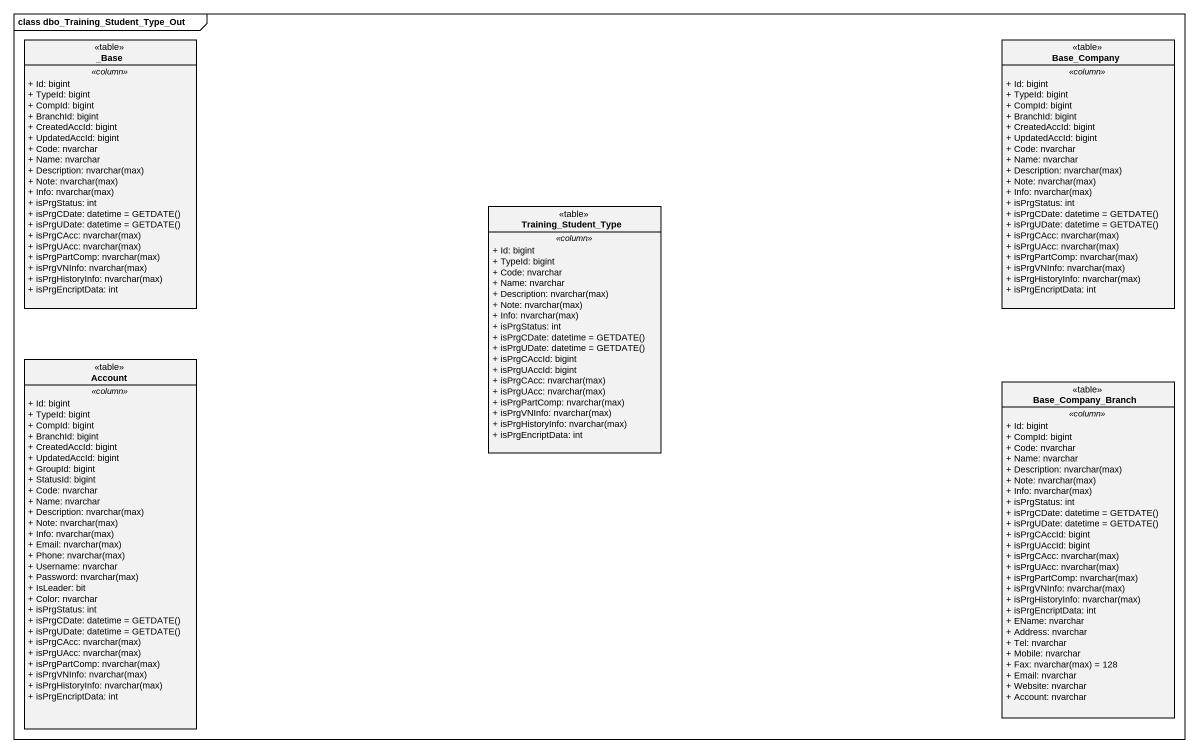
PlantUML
@startuml
mainframe class dbo_Training_Student_Type_Out
hide circle
hide empty members
skinparam classAttributeIconSize 0
class "_Base" as Base <<table>> {
  .. <<column>> ..
  + Id: bigint
  + TypeId: bigint
  + CompId: bigint
  + BranchId: bigint
  + CreatedAccId: bigint
  + UpdatedAccId: bigint
  + Code: nvarchar
  + Name: nvarchar
  {field} + Description: nvarchar(max)
  {field} + Note: nvarchar(max)
  {field} + Info: nvarchar(max)
  + isPrgStatus: int
  {field} + isPrgCDate: datetime = GETDATE()
  {field} + isPrgUDate: datetime = GETDATE()
  {field} + isPrgCAcc: nvarchar(max)
  {field} + isPrgUAcc: nvarchar(max)
  {field} + isPrgPartComp: nvarchar(max)
  {field} + isPrgVNInfo: nvarchar(max)
  {field} + isPrgHistoryInfo: nvarchar(max)
  + isPrgEncriptData: int
}
class Base_Company <<table>> {
  .. <<column>> ..
  + Id: bigint
  + TypeId: bigint
  + CompId: bigint
  + BranchId: bigint
  + CreatedAccId: bigint
  + UpdatedAccId: bigint
  + Code: nvarchar
  + Name: nvarchar
  {field} + Description: nvarchar(max)
  {field} + Note: nvarchar(max)
  {field} + Info: nvarchar(max)
  + isPrgStatus: int
  {field} + isPrgCDate: datetime = GETDATE()
  {field} + isPrgUDate: datetime = GETDATE()
  {field} + isPrgCAcc: nvarchar(max)
  {field} + isPrgUAcc: nvarchar(max)
  {field} + isPrgPartComp: nvarchar(max)
  {field} + isPrgVNInfo: nvarchar(max)
  {field} + isPrgHistoryInfo: nvarchar(max)
  + isPrgEncriptData: int
}
class Training_Student_Type <<table>> {
  .. <<column>> ..
  + Id: bigint
  + TypeId: bigint
  + Code: nvarchar
  + Name: nvarchar
  {field} + Description: nvarchar(max)
  {field} + Note: nvarchar(max)
  {field} + Info: nvarchar(max)
  + isPrgStatus: int
  {field} + isPrgCDate: datetime = GETDATE()
  {field} + isPrgUDate: datetime = GETDATE()
  + isPrgCAccId: bigint
  + isPrgUAccId: bigint
  {field} + isPrgCAcc: nvarchar(max)
  {field} + isPrgUAcc: nvarchar(max)
  {field} + isPrgPartComp: nvarchar(max)
  {field} + isPrgVNInfo: nvarchar(max)
  {field} + isPrgHistoryInfo: nvarchar(max)
  + isPrgEncriptData: int
}
class Account <<table>> {
  .. <<column>> ..
  + Id: bigint
  + TypeId: bigint
  + CompId: bigint
  + BranchId: bigint
  + CreatedAccId: bigint
  + UpdatedAccId: bigint
  + GroupId: bigint
  + StatusId: bigint
  + Code: nvarchar
  + Name: nvarchar
  {field} + Description: nvarchar(max)
  {field} + Note: nvarchar(max)
  {field} + Info: nvarchar(max)
  {field} + Email: nvarchar(max)
  {field} + Phone: nvarchar(max)
  + Username: nvarchar
  {field} + Password: nvarchar(max)
  + IsLeader: bit
  + Color: nvarchar
  + isPrgStatus: int
  {field} + isPrgCDate: datetime = GETDATE()
  {field} + isPrgUDate: datetime = GETDATE()
  {field} + isPrgCAcc: nvarchar(max)
  {field} + isPrgUAcc: nvarchar(max)
  {field} + isPrgPartComp: nvarchar(max)
  {field} + isPrgVNInfo: nvarchar(max)
  {field} + isPrgHistoryInfo: nvarchar(max)
  + isPrgEncriptData: int
}
class Base_Company_Branch <<table>> {
  .. <<column>> ..
  + Id: bigint
  + CompId: bigint
  + Code: nvarchar
  + Name: nvarchar
  {field} + Description: nvarchar(max)
  {field} + Note: nvarchar(max)
  {field} + Info: nvarchar(max)
  + isPrgStatus: int
  {field} + isPrgCDate: datetime = GETDATE()
  {field} + isPrgUDate: datetime = GETDATE()
  + isPrgCAccId: bigint
  + isPrgUAccId: bigint
  {field} + isPrgCAcc: nvarchar(max)
  {field} + isPrgUAcc: nvarchar(max)
  {field} + isPrgPartComp: nvarchar(max)
  {field} + isPrgVNInfo: nvarchar(max)
  {field} + isPrgHistoryInfo: nvarchar(max)
  + isPrgEncriptData: int
  + EName: nvarchar
  + Address: nvarchar
  + Tel: nvarchar
  + Mobile: nvarchar
  {field} + Fax: nvarchar(max) = 128
  + Email: nvarchar
  + Website: nvarchar
  + Account: nvarchar
}
@enduml
